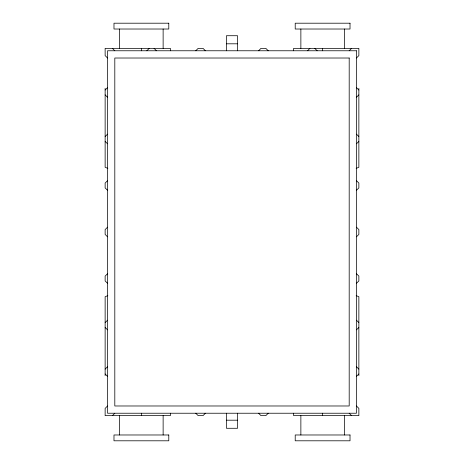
<?xml version="1.0" encoding="UTF-8"?>
<svg xmlns="http://www.w3.org/2000/svg" width="464" height="464" viewBox="0 0 464 464"><rect width="100%" height="100%" fill="white"/><g stroke="black" fill="none" stroke-linecap="round" stroke-linejoin="round"><path stroke-width="0.7" d="M105.137 90.033L107.555 87.621M146.821 50.767L149.24 48.355M105.137 136.549L107.555 134.137M195.756 50.767L198.169 48.355L203.006 48.355L205.419 50.767M107.555 180.653L105.137 183.065L105.137 187.903L107.555 190.315M258.581 50.767L260.994 48.355L265.831 48.355L268.244 50.767M107.555 227.169L105.137 229.581L105.137 234.419L107.555 236.831M307.516 50.767L309.929 48.355M107.555 273.685L105.137 276.097L105.137 280.935L107.555 283.347M349.195 50.767L351.613 48.355M356.445 58.017L358.863 55.599L358.863 48.355L293.619 48.355L293.619 50.767M105.137 322.613L107.555 320.201M356.445 97.283L358.863 94.871M105.137 369.129L107.555 366.717M356.445 143.799L358.863 141.387M107.555 405.983L105.137 408.401L105.137 415.645L170.381 415.645L170.381 413.233M112.387 415.645L114.805 413.233M356.445 190.315L358.863 187.903L358.863 183.065L356.445 180.653M356.445 236.831L358.863 234.419L358.863 229.581L356.445 227.169M205.419 413.233L203.006 415.645L198.169 415.645L195.756 413.233M356.445 283.347L358.863 280.935L358.863 276.097L356.445 273.685M268.244 413.233L265.831 415.645L260.994 415.645L258.581 413.233M356.445 329.863L358.863 327.451M356.445 376.379L358.863 373.967M356.155 168.351L358.863 167.318L358.863 88.351M107.845 295.649L105.137 296.682L105.137 375.649M226.444 43.807L237.556 43.807M226.444 420.193L237.556 420.193M107.845 168.351L105.137 167.318L105.137 88.351M356.155 295.649L358.863 296.682L358.863 375.649M356.445 87.621L358.863 90.033M314.76 48.355L317.179 50.767M356.445 134.137L358.863 136.549M154.071 48.355L156.484 50.767M112.387 48.355L114.805 50.767M107.555 58.017L105.137 55.599L105.137 48.355L170.381 48.355L170.381 50.767M356.445 320.201L358.863 322.613M105.137 94.871L107.555 97.283M356.445 366.717L358.863 369.129M105.137 141.387L107.555 143.799M356.445 405.983L358.863 408.401L358.863 415.645L293.619 415.645L293.619 413.233M349.195 413.233L351.613 415.645M105.137 327.451L107.555 329.863M105.137 373.967L107.555 376.379M344.363 29.023L344.363 48.355M344.363 415.645L344.363 434.977M322.613 48.355L322.613 50.767M322.613 413.233L322.613 415.645M300.869 29.023L300.869 48.355M300.869 415.645L300.869 434.977M237.556 50.767L237.556 35.716L226.444 35.716L226.444 50.767M237.556 413.233L237.556 428.284L226.444 428.284L226.444 413.233M163.131 29.023L163.131 48.355M163.131 415.645L163.131 434.977M141.387 48.355L141.387 50.767M141.387 413.233L141.387 415.645M119.637 29.023L119.637 48.355M119.637 415.645L119.637 434.977M168.786 23.2L113.982 23.2L113.982 29.023L168.786 29.023L168.786 23.2M350.018 23.2L295.214 23.2L295.214 29.023L350.018 29.023L350.018 23.2M356.445 50.767L107.555 50.767L107.555 413.233L356.445 413.233L356.445 50.767M349.195 58.017L114.805 58.017L114.805 405.983L349.195 405.983L349.195 58.017M168.786 434.977L113.982 434.977L113.982 440.8L168.786 440.8L168.786 434.977M350.018 434.977L295.214 434.977L295.214 440.8L350.018 440.8L350.018 434.977"/></g></svg>
